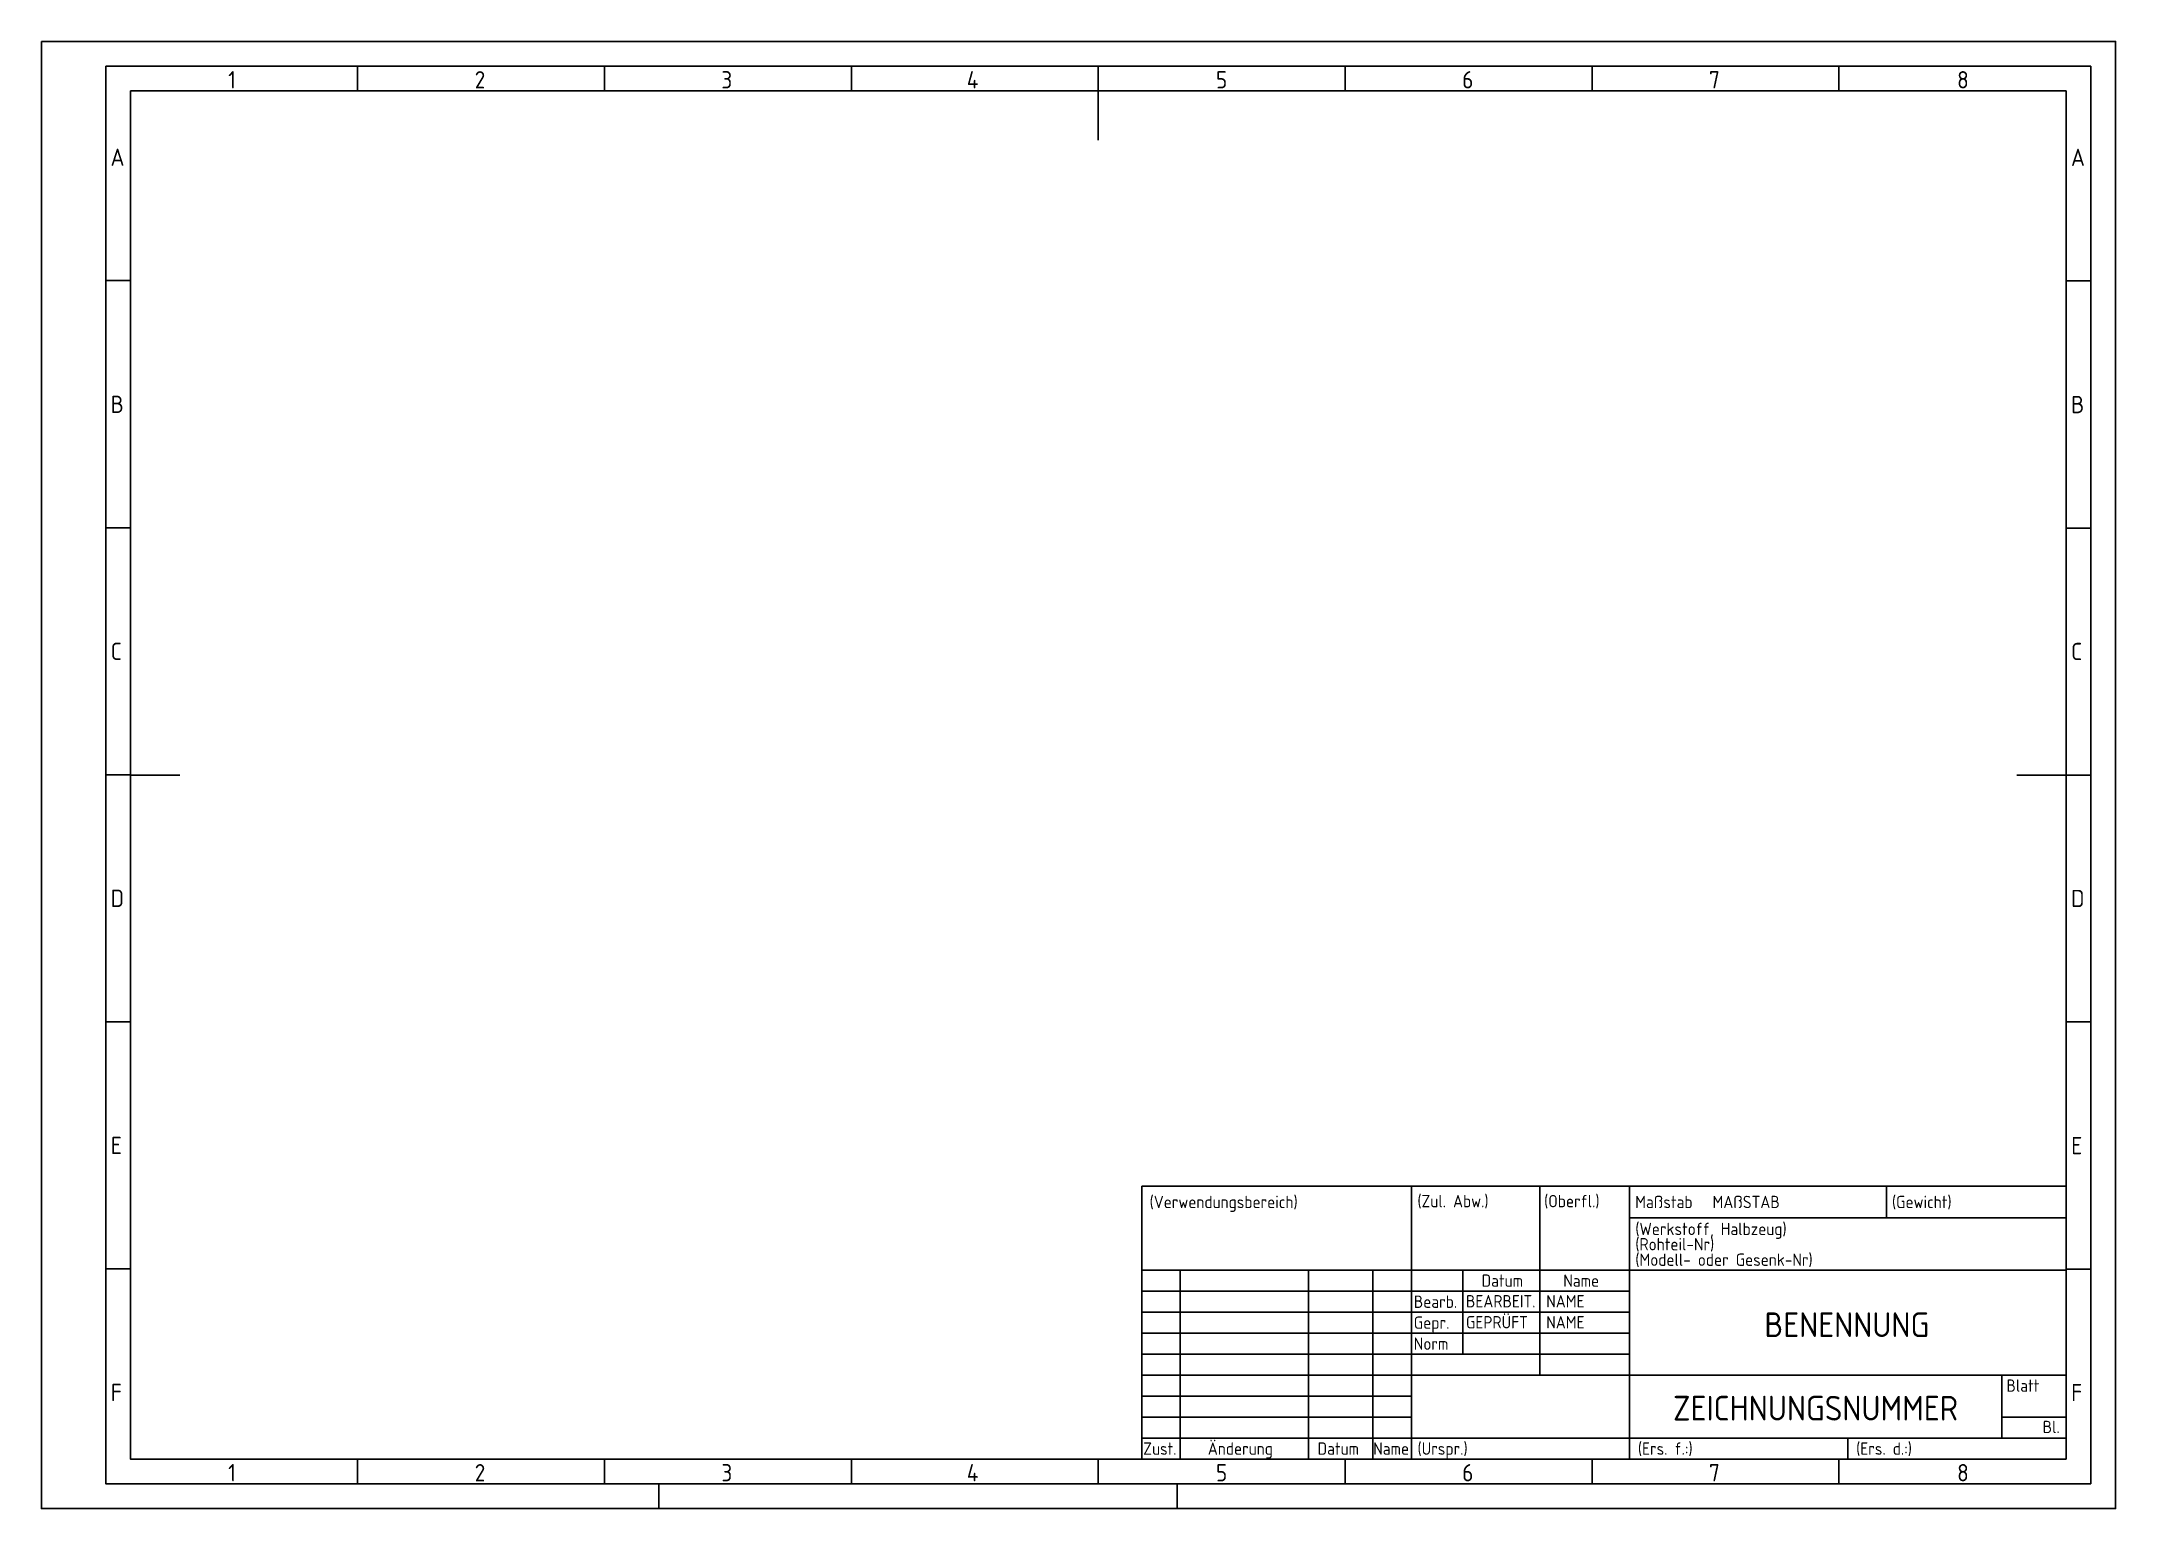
# Model space of a CAD drawing. Header units: millimetres. Extents: x 0 to 420, y 0 to 297.
import ezdxf
from ezdxf.enums import TextEntityAlignment as Align

# ---------------------------------------------------------------- set-up
doc = ezdxf.new("R2010")
doc.units = ezdxf.units.MM
for name, color, linetype in [('025', 1, 'Continuous'), ('035', 5, 'Continuous'), ('05', 6, 'Continuous'), ('07', 7, 'Continuous')]:
    doc.layers.add(name, color=color, linetype=linetype)
doc.styles.add('ISO Proportional', font='isocp.shx')

msp = doc.modelspace()

# ---------------------------------------------------------------- linework, layer by layer
at = {"layer": '035'}
for p, q in [((64, 292), (64, 287)), ((114, 292), (114, 287)), ((164, 292), (164, 287)), ((214, 292), (214, 287)), ((264, 292), (264, 287)), ((314, 292), (314, 287)), ((364, 292), (364, 287)), ((17.97, 248.58), (12.98, 248.58)), ((414.97, 248.54), (409.98, 248.54)), ((17.98, 198.54), (13, 198.54)), ((414.98, 198.5), (410, 198.5)), ((17.98, 148.54), (13, 148.54)), ((414.98, 148.5), (410, 148.5)), ((17.98, 98.54), (13, 98.54)), ((414.98, 98.5), (410, 98.5)), ((303.4, 65.25), (303.4, 27)), ((373.6, 65.25), (373.6, 58.88)), ((321.6, 58.88), (410, 58.88)), ((18, 48.5), (13.02, 48.5)), ((230.6, 48.25), (230.6, 10)), ((256.6, 48.25), (256.6, 10)), ((269.6, 48.25), (269.6, 10)), ((287.8, 48.25), (287.8, 31.25)), ((415, 48.46), (410.02, 48.46)), ((222.8, 44), (321.6, 44)), ((222.8, 39.75), (321.6, 39.75)), ((222.8, 35.5), (321.6, 35.5)), ((222.8, 31.25), (321.6, 31.25)), ((222.8, 27), (277.4, 27)), ((222.8, 22.75), (277.4, 22.75)), ((222.8, 18.5), (277.4, 18.5)), ((397, 18.5), (410, 18.5)), ((222.8, 14.25), (410, 14.25)), ((365.8, 14.25), (365.8, 10)), ((64, 10), (64, 5)), ((114, 10), (114, 5)), ((164, 10), (164, 5)), ((214, 10), (214, 5)), ((264, 10), (264, 5)), ((314, 10), (314, 5)), ((364, 10), (364, 5)), ((125, 0), (125, 5)), ((230, 5), (230, 0))]:
    msp.add_line(p, q, dxfattribs=at)
for points in [[(0, 297), (420, 297), (420, 0), (0, 0)], [(18, 287), (410, 287), (410, 10), (18, 10)]]:
    msp.add_lwpolyline(points, close=True, dxfattribs=at)
at = {"layer": '07'}
for p, q in [((214, 287), (214, 277)), ((18, 148.5), (28, 148.5)), ((400, 148.5), (410, 148.5)), ((222.8, 65.25), (410, 65.25)), ((222.8, 65.25), (222.8, 10)), ((277.4, 65.25), (277.4, 10)), ((321.6, 65.25), (321.6, 10)), ((410, 65.25), (410, 10)), ((222.8, 48.25), (410, 48.25)), ((277.4, 27), (410, 27)), ((397, 27), (397, 14.25)), ((222.8, 10), (410, 10)), ((222.8, 10), (410, 10))]:
    msp.add_line(p, q, dxfattribs=at)
msp.add_lwpolyline([(13, 292), (415, 292), (415, 5), (13, 5)], close=True, dxfattribs=at)

# ---------------------------------------------------------------- texts
at = {"layer": '025', "style": 'ISO Proportional'}
for s, p in [('(Verwendungsbereich)', (224.4, 60.81)), ('Maßstab', (322.73, 60.81)), ('(Gewicht)', (374.73, 60.81)), ('(Werkstoff, Halbzeug)', (322.76, 55.35)), ('(Rohteil-Nr)', (322.76, 52.26)), ('(Modell- oder Gesenk-Nr)', (322.76, 49.12)), ('Datum', (291.63, 44.88)), ('Name', (308.17, 44.88)), ('Bearb.', (277.9, 40.62)), ('Gepr.', (277.9, 36.38)), ('Norm', (277.9, 32.12)), ('Blatt', (397.91, 23.63)), ('Bl.', (405.24, 15.26)), ('Zust.', (223.11, 10.88)), ('Änderung', (236.19, 10.88)), ('Datum', (258.41, 10.88)), ('Name', (269.68, 10.88)), ('(Urspr.)', (278.65, 10.88)), ('(Ers. f.:) ', (323.28, 10.88)), ('(Ers. d.:) ', (367.48, 10.88))]:
    msp.add_text(s, height=2.5, dxfattribs=at).set_placement(p)
at = {"layer": '025', "char_height": 2.5, "attachment_point": 1, "style": 'ISO Proportional'}
for s, insert, width in [('(Zul. Abw.)', (278.63, 63.48), 24.7674), ('(Oberfl.)', (304.29, 63.48), 17.3141)]:
    msp.add_mtext(s, dxfattribs=dict(at, insert=insert, width=width))
at = {"layer": '025', "style": 'ISO Proportional'}
for tag, p, s in [('MAßSTAB', (338.39, 60.81), '1:1'), ('BEARBEIT.', (288.46, 40.71), '00.00.00'), ('NAME', (304.72, 40.71), 'XXX'), ('GEPRÜFT', (288.46, 36.46), '00.00.00'), ('NAME', (304.72, 36.46), 'XXX')]:
    msp.add_attdef(tag, p, s, height=2.5, dxfattribs=at)
at = {"layer": '035', "style": 'ISO Proportional'}
for s, p in [('1', (37.81, 287.5)), ('2', (87.73, 287.5)), ('3', (137.68, 287.5)), ('4', (187.38, 287.5)), ('5', (237.84, 287.5)), ('6', (287.69, 287.5)), ('7', (337.67, 287.5)), ('8', (387.92, 287.5)), ('A', (13.98, 271.83)), ('A', (410.98, 271.79)), ('B', (14, 221.79)), ('B', (411, 221.75)), ('C', (14, 171.79)), ('C', (411, 171.75)), ('D', (14, 121.79)), ('D', (411, 121.75)), ('E', (14.02, 71.75)), ('E', (411.02, 71.72)), ('F', (14.02, 21.75)), ('F', (411.02, 21.72)), ('1', (37.81, 5.5)), ('2', (87.73, 5.5)), ('3', (137.68, 5.5)), ('4', (187.38, 5.5)), ('5', (237.84, 5.5)), ('6', (287.69, 5.5)), ('7', (337.67, 5.5)), ('8', (387.92, 5.5))]:
    msp.add_text(s, height=3.5, dxfattribs=at).set_placement(p)
at = {"layer": '05', "style": 'ISO Proportional'}
for tag, text, p in [('BENENNUNG', 'Benennung', (365.59, 37.21)), ('ZEICHNUNGSNUMMER', 'XXX', (359.25, 20.32))]:
    msp.add_attdef(tag, text=text, height=5, dxfattribs=at).set_placement(p, align=Align.MIDDLE)

doc.saveas('drawing.dxf')
